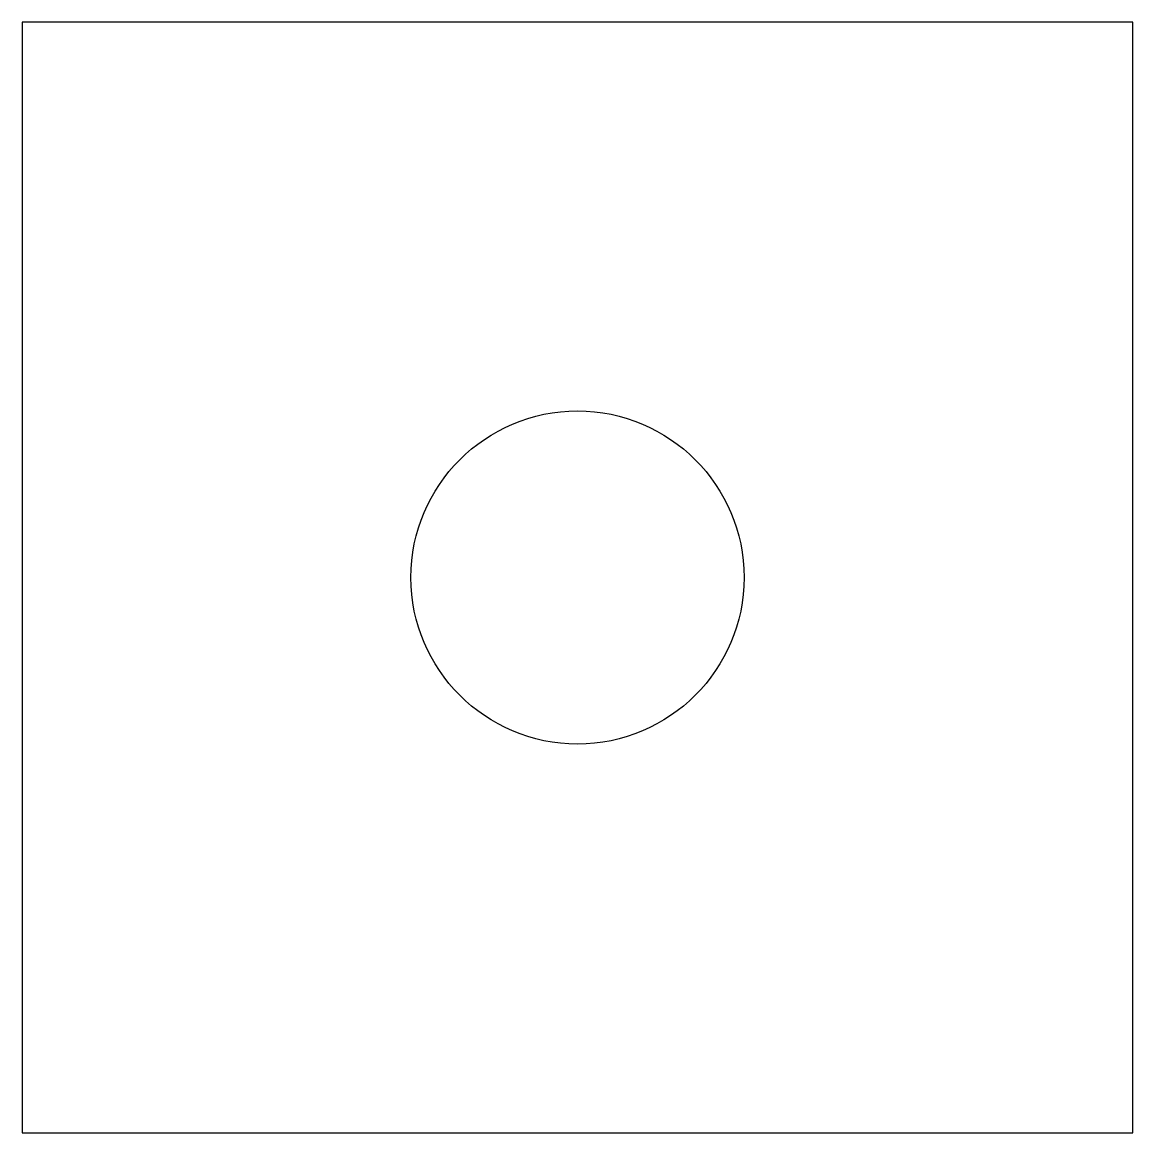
# Model space of a CAD drawing. Header units: millimetres. Extents: x 0 to 40, y 0 to 40.
import ezdxf

# ---------------------------------------------------------------- set-up
doc = ezdxf.new("R2010")
doc.units = ezdxf.units.MM

msp = doc.modelspace()

# ---------------------------------------------------------------- linework, layer by layer
at = {"layer": 'hole'}
msp.add_circle((20, 20), 6, dxfattribs=at)
at = {"layer": 'outer'}
msp.add_lwpolyline([(0, 0), (40, 0), (40, 40), (0, 40)], close=True, dxfattribs=at)

doc.saveas('drawing.dxf')
